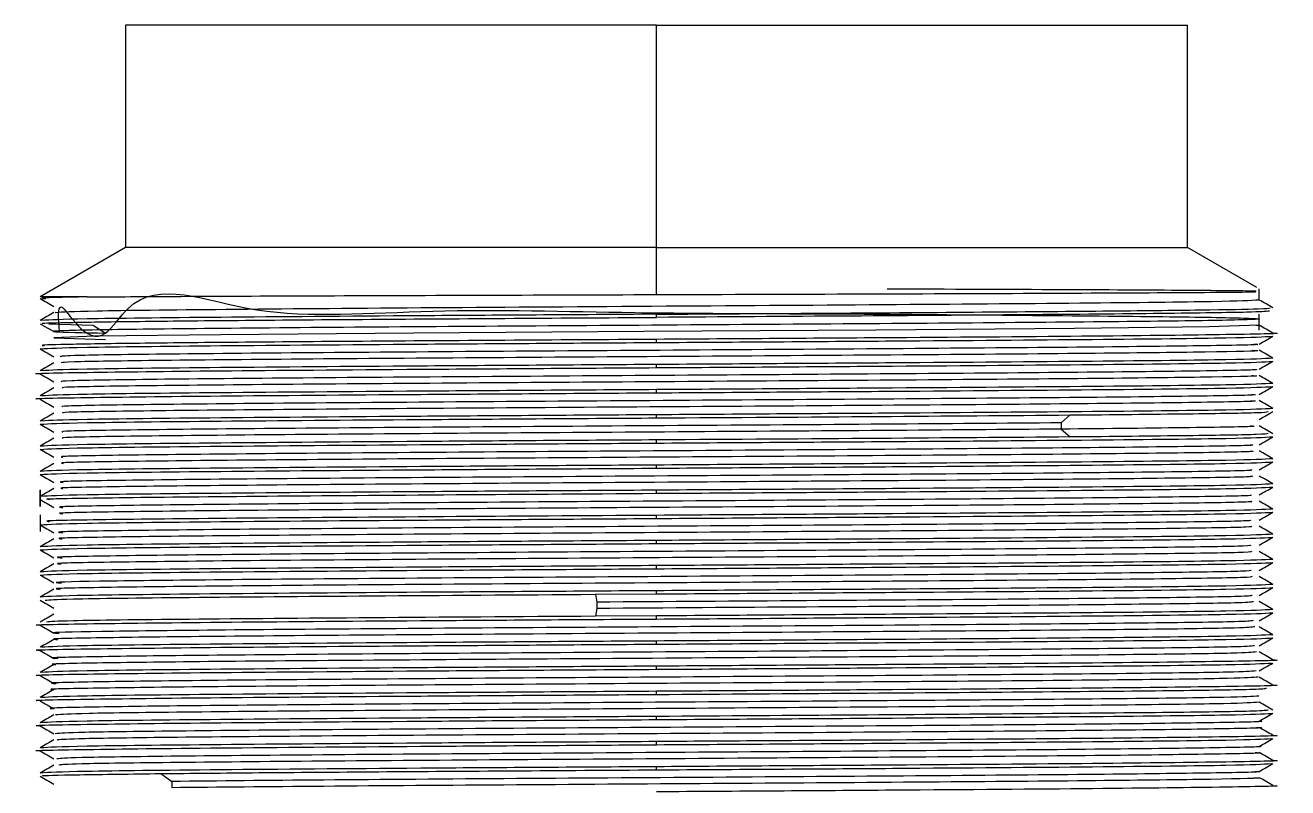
# Model space of a CAD drawing. Header units: millimetres. Extents: x 101 to 291, y 114 to 180.
# Drawn here: x 233.64 to 240.12, y 176.19 to 180.1 of the extents above; entities that cross this region are included whole.
import ezdxf

# ---------------------------------------------------------------- set-up
doc = ezdxf.new("R2010")
doc.units = ezdxf.units.MM

msp = doc.modelspace()

# ---------------------------------------------------------------- linework, layer by layer
at = {"color": 7, "linetype": 'Continuous', "lineweight": 25}
for p, q in [((234.1586, 180.0999), (234.1586, 178.9589)), ((236.8836, 180.0999), (234.1586, 180.0999)), ((236.8836, 178.9589), (236.8836, 180.0999)), ((236.8836, 180.0999), (239.6086, 180.0999)), ((239.6086, 178.9589), (239.6086, 180.0999)), ((234.1586, 178.9589), (233.72, 178.7057)), ((236.8836, 178.9589), (234.1586, 178.9589)), ((236.8836, 178.7178), (236.8836, 178.9589)), ((236.8836, 178.9589), (239.6086, 178.9589)), ((239.9646, 178.7534), (239.6086, 178.9589)), ((239.9772, 178.6894), (239.9772, 178.7468)), ((233.9609, 178.7057), (233.72, 178.7057)), ((236.8836, 178.6009), (236.8836, 178.617)), ((239.9772, 178.5355), (239.9772, 178.6178)), ((233.9919, 178.56), (233.7651, 178.5652)), ((233.9919, 178.5601), (234.0557, 178.5198)), ((236.8836, 178.4719), (236.8836, 178.488)), ((236.8836, 178.3429), (236.8836, 178.359)), ((236.8836, 178.2139), (236.8836, 178.23)), ((236.8836, 178.0849), (236.8836, 178.101)), ((239.0067, 178.1), (238.9598, 178.0597)), ((238.9598, 178.0597), (238.9598, 178.0274)), ((238.9598, 178.0274), (239.0067, 177.9871)), ((236.8836, 177.9559), (236.8836, 177.972)), ((236.8836, 177.8269), (236.8836, 177.843)), ((233.72, 177.7165), (233.72, 177.6309)), ((233.72, 177.714), (233.72, 177.6309)), ((233.72, 177.6309), (233.72, 177.714)), ((236.8836, 177.6979), (236.8836, 177.714)), ((233.72, 177.5875), (233.72, 177.5019)), ((236.8836, 177.5689), (236.8836, 177.585)), ((236.8836, 177.4399), (236.8836, 177.456)), ((236.8836, 177.3109), (236.8836, 177.327)), ((236.5696, 177.1798), (236.8836, 177.1819)), ((236.5696, 177.1799), (236.5765, 177.1396)), ((236.8836, 177.1819), (236.8836, 177.198)), ((236.5765, 177.1072), (236.5696, 177.0669)), ((236.5765, 177.1395), (236.5765, 177.1073)), ((236.8836, 177.069), (236.5696, 177.067)), ((236.8836, 177.0529), (236.8836, 177.069)), ((236.8836, 176.9239), (236.8836, 176.94)), ((236.8836, 176.7949), (236.8836, 176.811)), ((236.8836, 176.6659), (236.8836, 176.682)), ((236.8836, 176.5369), (236.8836, 176.553)), ((236.8836, 176.4079), (236.8836, 176.424)), ((234.3391, 176.2597), (234.3952, 176.2194)), ((236.8836, 176.2789), (236.8836, 176.295)), ((234.3953, 176.2194), (234.3953, 176.1871))]:
    msp.add_line(p, q, dxfattribs=at)
at = {"color": 7, "linetype": 'Continuous', "lineweight": 25, "flags": 128}
for points in [[(233.7207, 178.5684), (233.7561, 178.548), (233.7914, 178.5276)], [(239.9615, 178.5607), (239.9769, 178.5601), (239.7193, 178.552), (239.0283, 178.5439), (238.0095, 178.5359), (236.8187, 178.5278), (235.6378, 178.5197), (234.6473, 178.5116), (233.9986, 178.5036), (233.7908, 178.4955), (234.0557, 178.4874), (234.0557, 178.4874)]]:
    msp.add_lwpolyline(points, dxfattribs=at)
at = {"color": 7, "linetype": 'Continuous', "lineweight": 25}
for points, knots in [([(233.8184, 178.5282), (233.8141, 178.5928), (233.8026, 178.7671), (233.9886, 178.3756), (234.2628, 178.8277), (234.7987, 178.5695), (235.7105, 178.6518), (236.7709, 178.6208), (237.8416, 178.6201), (238.8006, 178.6113), (239.5343, 178.6047), (239.9567, 178.5975), (240.0182, 178.5905), (239.7116, 178.5834), (239.0729, 178.5764), (238.1771, 178.5693), (237.1294, 178.5622), (236.0528, 178.5551), (235.0742, 178.5481), (234.3063, 178.541), (233.8475, 178.5339), (233.7215, 178.5269), (233.9443, 178.5221), (234.0557, 178.5198)], [0, 0, 0, 0, 0.023196, 0.062577, 0.076601, 0.127902, 0.179203, 0.230505, 0.281806, 0.333107, 0.384408, 0.435709, 0.487009, 0.538309, 0.589609, 0.640908, 0.692207, 0.743506, 0.794805, 0.846104, 0.897403, 0.948702, 1, 1, 1, 1]), ([(236.8836, 178.7178), (237.2428, 178.719), (237.9603, 178.7213), (238.9115, 178.7248), (239.6059, 178.7284), (239.9799, 178.7314), (239.9604, 178.7332), (239.9534, 178.7339)], [0, 0, 0, 0, 0.219522, 0.438617, 0.657284, 0.875524, 1, 1, 1, 1]), ([(239.962, 178.7354), (239.872, 178.7366), (239.6921, 178.7389), (239.0092, 178.7425), (238.3812, 178.7448), (238.0675, 178.746)], [0, 0, 0, 0, 0.33399, 0.667323, 1, 1, 1, 1]), ([(233.9609, 178.7057), (233.8403, 178.7035), (233.692, 178.7008), (233.7396, 178.6981), (233.7484, 178.6976)], [0, 0, 0, 0, 0.813037, 1, 1, 1, 1]), ([(233.7198, 178.6977), (233.7316, 178.6909), (233.7551, 178.6773), (233.7787, 178.6637), (233.7905, 178.6569)], [0, 0, 0, 0, 0.5, 1, 1, 1, 1]), ([(239.9773, 178.6894), (239.9284, 178.6867), (239.8306, 178.6813), (239.1069, 178.6732), (238.0772, 178.6651), (236.8566, 178.657), (235.6399, 178.649), (234.6224, 178.6409), (233.921, 178.6329), (233.8374, 178.6276), (233.7963, 178.625)], [0, 0, 0, 0, 0.125441, 0.250883, 0.376326, 0.501771, 0.627217, 0.752664, 0.878112, 1, 1, 1, 1]), ([(233.9609, 178.7057), (234.1057, 178.7067), (234.3951, 178.7087), (235.1091, 178.7117), (235.9556, 178.7148), (236.5744, 178.7168), (236.8836, 178.7178)], [0, 0, 0, 0, 0.250623, 0.50083, 0.750623, 1, 1, 1, 1]), ([(240.0474, 178.6491), (240.0356, 178.656), (240.012, 178.6696), (239.9885, 178.6832), (239.9767, 178.69)], [0, 0, 0, 0, 0.5, 1, 1, 1, 1]), ([(233.7904, 178.6255), (233.7786, 178.6187), (233.755, 178.6051), (233.7315, 178.5914), (233.7197, 178.5846)], [0, 0, 0, 0, 0.4999997, 1, 1, 1, 1]), ([(236.8836, 178.617), (236.469, 178.6143), (235.6399, 178.6089), (234.5947, 178.6009), (233.8686, 178.5929), (233.774, 178.5876), (233.7275, 178.585)], [0, 0, 0, 0, 0.251947, 0.503893, 0.75584, 1, 1, 1, 1]), ([(233.7412, 178.5686), (233.7353, 178.5692), (233.7108, 178.5714), (233.8665, 178.5754), (234.2018, 178.5805), (234.7157, 178.5856), (235.3592, 178.5907), (236.0974, 178.5958), (236.6215, 178.5992), (236.8836, 178.6009)], [0, 0, 0, 0, 0.050507, 0.208756, 0.367005, 0.525253, 0.683502, 0.841751, 1, 1, 1, 1]), ([(236.8836, 178.617), (237.1683, 178.6188), (237.7378, 178.6225), (238.5296, 178.6281), (239.2038, 178.6336), (239.7039, 178.6392), (240.0076, 178.6445), (240.0252, 178.6479), (240.0333, 178.6495)], [0, 0, 0, 0, 0.170584, 0.341168, 0.511752, 0.682336, 0.85292, 1, 1, 1, 1]), ([(240.0301, 178.6328), (240.0087, 178.6309), (239.963, 178.6268), (239.5093, 178.6205), (238.8018, 178.614), (237.8926, 178.6074), (237.2199, 178.6031), (236.8836, 178.6009)], [0, 0, 0, 0, 0.18049, 0.385367, 0.590245, 0.795122, 1, 1, 1, 1]), ([(240.0474, 178.5201), (240.0356, 178.5269), (240.012, 178.5405), (239.9885, 178.5541), (239.9767, 178.561)], [0, 0, 0, 0, 0.5, 1, 1, 1, 1]), ([(233.7201, 178.4396), (233.7677, 178.4423), (233.8628, 178.4477), (234.5943, 178.4557), (235.64, 178.4638), (236.4691, 178.4692), (236.8836, 178.4719)], [0, 0, 0, 0, 0.249949, 0.499966, 0.749983, 1, 1, 1, 1]), ([(236.8836, 178.488), (236.6215, 178.4863), (236.0974, 178.4829), (235.3592, 178.4778), (234.7157, 178.4727), (234.2018, 178.4676), (233.8665, 178.4625), (233.7108, 178.4585), (233.7353, 178.4563), (233.7412, 178.4558)], [0, 0, 0, 0, 0.158297, 0.316595, 0.474892, 0.63319, 0.791487, 0.949784, 1, 1, 1, 1]), ([(239.9485, 178.4636), (239.9567, 178.4631), (240.0089, 178.4603), (239.7364, 178.455), (239.1399, 178.4479), (238.2366, 178.4407), (237.1777, 178.4335), (236.0816, 178.4263), (235.0804, 178.4191), (234.3094, 178.4119), (233.8437, 178.4052), (233.8287, 178.401), (233.8221, 178.3991)], [0, 0, 0, 0, 0.020822, 0.132284, 0.243745, 0.355206, 0.466665, 0.578125, 0.689583, 0.801041, 0.912498, 1, 1, 1, 1]), ([(240.0401, 178.5205), (240.0426, 178.5204), (240.1273, 178.5176), (239.8472, 178.5122), (239.1882, 178.5041), (238.1234, 178.4961), (237.2969, 178.4907), (236.8836, 178.488)], [0, 0, 0, 0, 0.0072605, 0.2554454, 0.5036303, 0.7518151, 1, 1, 1, 1]), ([(236.8836, 178.4719), (237.2982, 178.4746), (238.1273, 178.4799), (239.173, 178.488), (239.9045, 178.4961), (239.9996, 178.5014), (240.0471, 178.5041)], [0, 0, 0, 0, 0.250011, 0.500023, 0.750034, 1, 1, 1, 1]), ([(239.9767, 178.4634), (239.9886, 178.4702), (240.0122, 178.4839), (240.0359, 178.4975), (240.0477, 178.5044)], [0, 0, 0, 0, 0.5, 1, 1, 1, 1]), ([(233.7196, 178.4399), (233.7314, 178.433), (233.7551, 178.4194), (233.7787, 178.4057), (233.7905, 178.3989)], [0, 0, 0, 0, 0.5, 1, 1, 1, 1]), ([(239.9415, 178.4318), (239.9533, 178.4312), (240.0115, 178.4282), (239.7387, 178.4228), (239.1393, 178.4156), (238.2368, 178.4084), (237.1776, 178.4012), (236.0817, 178.394), (235.0801, 178.3868), (234.3103, 178.3796), (233.8515, 178.3731), (233.8351, 178.369), (233.8283, 178.3673)], [0, 0, 0, 0, 0.028204, 0.139664, 0.251124, 0.362583, 0.474041, 0.585499, 0.696955, 0.808412, 0.919867, 1, 1, 1, 1]), ([(240.0476, 178.3911), (240.0358, 178.3979), (240.0121, 178.4115), (239.9885, 178.4252), (239.9767, 178.432)], [0, 0, 0, 0, 0.5, 1, 1, 1, 1]), ([(233.7266, 178.3104), (233.7243, 178.3105), (233.6399, 178.3132), (233.9202, 178.3187), (234.5789, 178.3267), (235.6438, 178.3348), (236.4703, 178.3402), (236.8836, 178.3429)], [0, 0, 0, 0, 0.006712, 0.255034, 0.503356, 0.751678, 1, 1, 1, 1]), ([(233.7906, 178.3675), (233.7788, 178.3607), (233.7551, 178.347), (233.7314, 178.3334), (233.7196, 178.3266)], [0, 0, 0, 0, 0.5, 1, 1, 1, 1]), ([(236.8836, 178.359), (236.469, 178.3563), (235.6399, 178.3509), (234.5947, 178.3429), (233.8687, 178.3349), (233.7742, 178.3296), (233.7276, 178.327)], [0, 0, 0, 0, 0.251988, 0.503977, 0.755965, 1, 1, 1, 1]), ([(239.9422, 178.3346), (239.9518, 178.334), (240.0006, 178.331), (239.7126, 178.3256), (239.0963, 178.3185), (238.1816, 178.3113), (237.1171, 178.3041), (236.023, 178.2969), (235.0305, 178.2897), (234.2756, 178.2825), (233.8331, 178.276), (233.8291, 178.2718), (233.8274, 178.2701)], [0, 0, 0, 0, 0.027236, 0.138666, 0.250096, 0.361527, 0.472958, 0.58439, 0.695823, 0.807255, 0.918687, 1, 1, 1, 1]), ([(240.0471, 178.3912), (239.9996, 178.3886), (239.9045, 178.3832), (239.1729, 178.3751), (238.1273, 178.3671), (237.2982, 178.3617), (236.8836, 178.359)], [0, 0, 0, 0, 0.24995, 0.499966, 0.749983, 1, 1, 1, 1]), ([(236.8836, 178.3429), (237.2982, 178.3456), (238.1273, 178.3509), (239.173, 178.359), (239.9045, 178.3671), (239.9996, 178.3724), (240.0471, 178.3751)], [0, 0, 0, 0, 0.250011, 0.500023, 0.750034, 1, 1, 1, 1]), ([(239.9768, 178.3344), (239.9887, 178.3412), (240.0123, 178.3549), (240.036, 178.3685), (240.0478, 178.3754)], [0, 0, 0, 0, 0.5, 1, 1, 1, 1]), ([(233.7196, 178.3109), (233.7314, 178.304), (233.7551, 178.2904), (233.7787, 178.2767), (233.7905, 178.2699)], [0, 0, 0, 0, 0.5, 1, 1, 1, 1]), ([(239.9367, 178.3028), (239.9495, 178.302), (240.0038, 178.2989), (239.7147, 178.2934), (239.0958, 178.2862), (238.1817, 178.279), (237.117, 178.2718), (236.0231, 178.2646), (235.0302, 178.2574), (234.2766, 178.2502), (233.8403, 178.2438), (233.8345, 178.2399), (233.8322, 178.2383)], [0, 0, 0, 0, 0.034582, 0.146009, 0.257438, 0.368867, 0.480296, 0.591727, 0.703157, 0.814587, 0.926017, 1, 1, 1, 1]), ([(240.0477, 178.2621), (240.0359, 178.2689), (240.0122, 178.2826), (239.9886, 178.2962), (239.9767, 178.303)], [0, 0, 0, 0, 0.5, 1, 1, 1, 1]), ([(233.7261, 178.1814), (233.7241, 178.1815), (233.6399, 178.1842), (233.9203, 178.1897), (234.5789, 178.1977), (235.6438, 178.2058), (236.4704, 178.2112), (236.8836, 178.2139)], [0, 0, 0, 0, 0.0062853, 0.254714, 0.5031426, 0.7515713, 1, 1, 1, 1]), ([(233.7906, 178.2385), (233.7788, 178.2317), (233.7551, 178.218), (233.7315, 178.2044), (233.7196, 178.1975)], [0, 0, 0, 0, 0.5, 1, 1, 1, 1]), ([(236.8836, 178.23), (236.469, 178.2273), (235.6399, 178.2219), (234.5947, 178.2139), (233.8687, 178.2059), (233.7741, 178.2006), (233.7275, 178.198)], [0, 0, 0, 0, 0.2519594, 0.5039187, 0.7558781, 1, 1, 1, 1]), ([(239.9374, 178.2056), (239.9476, 178.2049), (239.992, 178.2018), (239.6874, 178.1962), (239.0519, 178.1891), (238.126, 178.1819), (237.0563, 178.1747), (235.9648, 178.1675), (234.9814, 178.1603), (234.243, 178.1531), (233.8232, 178.1467), (233.8293, 178.1427), (233.8317, 178.1411)], [0, 0, 0, 0, 0.033289, 0.144759, 0.256229, 0.367698, 0.479168, 0.590639, 0.70211, 0.813581, 0.925053, 1, 1, 1, 1]), ([(240.0471, 178.2622), (239.9996, 178.2596), (239.9045, 178.2542), (239.1729, 178.2461), (238.1273, 178.2381), (237.2982, 178.2327), (236.8836, 178.23)], [0, 0, 0, 0, 0.24995, 0.499966, 0.749983, 1, 1, 1, 1]), ([(236.8836, 178.2139), (237.2982, 178.2166), (238.1273, 178.2219), (239.173, 178.23), (239.9045, 178.2381), (239.9996, 178.2434), (240.0471, 178.2461)], [0, 0, 0, 0, 0.250011, 0.500023, 0.750034, 1, 1, 1, 1]), ([(239.9767, 178.2054), (239.9886, 178.2122), (240.0122, 178.2259), (240.0359, 178.2395), (240.0477, 178.2464)], [0, 0, 0, 0, 0.5, 1, 1, 1, 1]), ([(233.7195, 178.1819), (233.7313, 178.175), (233.7549, 178.1614), (233.7786, 178.1477), (233.7904, 178.1409)], [0, 0, 0, 0, 0.5000003, 1, 1, 1, 1]), ([(239.9333, 178.1738), (239.9465, 178.1729), (239.9957, 178.1696), (239.6893, 178.164), (239.0515, 178.1568), (238.1261, 178.1496), (237.0563, 178.1424), (235.9649, 178.1352), (234.9811, 178.128), (234.2441, 178.1208), (233.8299, 178.1146), (233.8337, 178.1107), (233.8352, 178.1093)], [0, 0, 0, 0, 0.040591, 0.152058, 0.263524, 0.374991, 0.486458, 0.597926, 0.709394, 0.820862, 0.932332, 1, 1, 1, 1]), ([(240.0477, 178.1331), (240.0358, 178.1399), (240.0122, 178.1535), (239.9885, 178.1672), (239.9767, 178.174)], [0, 0, 0, 0, 0.5, 1, 1, 1, 1]), ([(233.7905, 178.1095), (233.7787, 178.1027), (233.7551, 178.089), (233.7314, 178.0754), (233.7196, 178.0686)], [0, 0, 0, 0, 0.5, 1, 1, 1, 1]), ([(233.7201, 178.0526), (233.7677, 178.0553), (233.8628, 178.0607), (234.5943, 178.0687), (235.64, 178.0768), (236.4691, 178.0822), (236.8836, 178.0849)], [0, 0, 0, 0, 0.24995, 0.499966, 0.749983, 1, 1, 1, 1]), ([(236.8836, 178.101), (236.469, 178.0983), (235.6399, 178.0929), (234.5947, 178.0849), (233.8689, 178.0769), (233.7743, 178.0716), (233.7278, 178.069)], [0, 0, 0, 0, 0.25204, 0.504079, 0.756119, 1, 1, 1, 1]), ([(240.0471, 178.1332), (239.9996, 178.1306), (239.9045, 178.1252), (239.1729, 178.1171), (238.1273, 178.1091), (237.2982, 178.1037), (236.8836, 178.101)], [0, 0, 0, 0, 0.24995, 0.499966, 0.749983, 1, 1, 1, 1]), ([(239.0067, 178.1), (239.2214, 178.102), (239.651, 178.1062), (239.9985, 178.1119), (240.0152, 178.1155), (240.0225, 178.1171)], [0, 0, 0, 0, 0.360054, 0.720107, 1, 1, 1, 1]), ([(239.9767, 178.0764), (239.9885, 178.0832), (240.0122, 178.0969), (240.0358, 178.1105), (240.0476, 178.1174)], [0, 0, 0, 0, 0.5, 1, 1, 1, 1]), ([(233.7196, 178.0529), (233.7314, 178.046), (233.7551, 178.0324), (233.7787, 178.0187), (233.7905, 178.0119)], [0, 0, 0, 0, 0.5, 1, 1, 1, 1]), ([(238.9598, 178.0597), (238.6674, 178.0573), (238.0826, 178.0525), (236.9921, 178.0453), (235.9077, 178.0381), (234.9326, 178.0309), (234.2114, 178.0237), (233.8132, 178.0174), (233.8287, 178.0136), (233.8347, 178.0121)], [0, 0, 0, 0, 0.151087, 0.302173, 0.453261, 0.60435, 0.755439, 0.906529, 1, 1, 1, 1]), ([(238.9598, 178.0274), (238.6674, 178.025), (238.0826, 178.0202), (236.9921, 178.013), (235.9078, 178.0058), (234.9323, 177.9986), (234.2125, 177.9914), (233.8193, 177.9853), (233.8322, 177.9816), (233.8368, 177.9803)], [0, 0, 0, 0, 0.15258, 0.305161, 0.457743, 0.610325, 0.762908, 0.915491, 1, 1, 1, 1]), ([(239.9326, 178.0445), (239.9438, 178.0436), (239.9842, 178.0403), (239.675, 178.0346), (239.1982, 178.0298), (238.9598, 178.0274)], [0, 0, 0, 0, 0.161198, 0.580599, 1, 1, 1, 1]), ([(240.0476, 178.004), (240.0358, 178.0109), (240.0121, 178.0245), (239.9885, 178.0382), (239.9766, 178.045)], [0, 0, 0, 0, 0.5, 1, 1, 1, 1]), ([(233.7902, 177.9803), (233.7785, 177.9735), (233.755, 177.96), (233.7315, 177.9464), (233.7198, 177.9396)], [0, 0, 0, 0, 0.5, 1, 1, 1, 1]), ([(236.8836, 177.972), (236.4691, 177.9693), (235.64, 177.9639), (234.5943, 177.9559), (233.8627, 177.9478), (233.7676, 177.9424), (233.7201, 177.9397)], [0, 0, 0, 0, 0.250011, 0.500023, 0.750034, 1, 1, 1, 1]), ([(233.7201, 177.9236), (233.7677, 177.9263), (233.8628, 177.9317), (234.5943, 177.9397), (235.64, 177.9478), (236.4691, 177.9532), (236.8836, 177.9559)], [0, 0, 0, 0, 0.24995, 0.499966, 0.749983, 1, 1, 1, 1]), ([(239.9314, 177.9476), (239.9409, 177.9466), (239.9739, 177.9432), (239.6337, 177.9375), (238.9609, 177.9303), (238.0135, 177.9231), (236.9347, 177.9159), (235.8493, 177.9087), (234.8852, 177.9015), (234.1809, 177.8943), (233.8039, 177.8882), (233.828, 177.8844), (233.8367, 177.8831)], [0, 0, 0, 0, 0.045509, 0.156977, 0.268446, 0.379914, 0.491382, 0.60285, 0.714319, 0.825788, 0.937258, 1, 1, 1, 1]), ([(236.8836, 177.9559), (237.2982, 177.9586), (238.1273, 177.9639), (239.173, 177.972), (239.9045, 177.9801), (239.9996, 177.9854), (240.0471, 177.9881)], [0, 0, 0, 0, 0.250011, 0.500023, 0.750034, 1, 1, 1, 1]), ([(240.0225, 178.0043), (240.0152, 178.0027), (239.9985, 177.999), (239.651, 177.9933), (239.2214, 177.9892), (239.0067, 177.9871)], [0, 0, 0, 0, 0.279864, 0.639932, 1, 1, 1, 1]), ([(239.9767, 177.9474), (239.9886, 177.9542), (240.0122, 177.9679), (240.0359, 177.9815), (240.0477, 177.9884)], [0, 0, 0, 0, 0.5, 1, 1, 1, 1]), ([(233.7195, 177.9239), (233.7313, 177.917), (233.755, 177.9034), (233.7786, 177.8897), (233.7904, 177.8829)], [0, 0, 0, 0, 0.5, 1, 1, 1, 1]), ([(239.93, 177.9158), (239.9418, 177.9146), (239.9787, 177.9111), (239.6352, 177.9052), (238.9606, 177.898), (238.0136, 177.8908), (236.9346, 177.8836), (235.8494, 177.8764), (234.8848, 177.8692), (234.1821, 177.862), (233.8094, 177.8561), (233.8304, 177.8525), (233.8374, 177.8513)], [0, 0, 0, 0, 0.0526921, 0.1641567, 0.2756211, 0.3870854, 0.4985497, 0.6100141, 0.7214788, 0.8329439, 0.9444095, 1, 1, 1, 1]), ([(240.0475, 177.8751), (240.0358, 177.8819), (240.0124, 177.8955), (239.9889, 177.909), (239.9772, 177.9158)], [0, 0, 0, 0, 0.5000002, 1, 1, 1, 1]), ([(233.7901, 177.8513), (233.7784, 177.8445), (233.7549, 177.831), (233.7315, 177.8174), (233.7197, 177.8106)], [0, 0, 0, 0, 0.5, 1, 1, 1, 1]), ([(236.8836, 177.843), (236.4691, 177.8403), (235.64, 177.8349), (234.5943, 177.8269), (233.8627, 177.8188), (233.7676, 177.8134), (233.7201, 177.8107)], [0, 0, 0, 0, 0.250011, 0.500023, 0.750034, 1, 1, 1, 1]), ([(233.7201, 177.7946), (233.7677, 177.7973), (233.8628, 177.8027), (234.5943, 177.8107), (235.64, 177.8188), (236.4691, 177.8242), (236.8836, 177.8269)], [0, 0, 0, 0, 0.24995, 0.499966, 0.749983, 1, 1, 1, 1]), ([(239.9301, 177.8186), (239.9384, 177.8175), (239.9646, 177.814), (239.6052, 177.8081), (238.9144, 177.8009), (237.9566, 177.7937), (236.8738, 177.7865), (235.7921, 177.7793), (234.8381, 177.7721), (234.1513, 177.7649), (233.7945, 177.7589), (233.8266, 177.7553), (233.8375, 177.7541)], [0, 0, 0, 0, 0.051567, 0.163014, 0.274462, 0.385908, 0.497354, 0.608799, 0.720243, 0.831687, 0.94313, 1, 1, 1, 1]), ([(240.0471, 177.8752), (239.9996, 177.8726), (239.9045, 177.8672), (239.1729, 177.8591), (238.1273, 177.8511), (237.2982, 177.8457), (236.8836, 177.843)], [0, 0, 0, 0, 0.24995, 0.499966, 0.749983, 1, 1, 1, 1]), ([(236.8836, 177.8269), (237.2982, 177.8296), (238.1273, 177.8349), (239.173, 177.843), (239.9045, 177.8511), (239.9996, 177.8564), (240.0471, 177.8591)], [0, 0, 0, 0, 0.250011, 0.500023, 0.750034, 1, 1, 1, 1]), ([(239.9767, 177.8184), (239.9885, 177.8252), (240.0121, 177.8389), (240.0358, 177.8525), (240.0476, 177.8593)], [0, 0, 0, 0, 0.4999997, 1, 1, 1, 1]), ([(233.7195, 177.7948), (233.7313, 177.788), (233.755, 177.7744), (233.7786, 177.7607), (233.7905, 177.7539)], [0, 0, 0, 0, 0.5, 1, 1, 1, 1]), ([(239.9301, 177.7868), (239.9403, 177.7855), (239.9698, 177.7818), (239.6066, 177.7758), (238.9141, 177.7686), (237.9567, 177.7614), (236.8737, 177.7542), (235.7921, 177.747), (234.8377, 177.7398), (234.1527, 177.7326), (233.7995, 177.7268), (233.8281, 177.7233), (233.8369, 177.7223)], [0, 0, 0, 0, 0.0587015, 0.1701495, 0.281597, 0.3930438, 0.5044899, 0.6159353, 0.72738, 0.8388241, 0.9502676, 1, 1, 1, 1]), ([(240.0475, 177.7461), (240.0357, 177.7529), (240.0123, 177.7664), (239.9888, 177.78), (239.9771, 177.7868)], [0, 0, 0, 0, 0.5, 1, 1, 1, 1]), ([(233.79, 177.7222), (233.7783, 177.7155), (233.7548, 177.7019), (233.7314, 177.6884), (233.7196, 177.6816)], [0, 0, 0, 0, 0.5, 1, 1, 1, 1]), ([(236.8836, 177.714), (236.4691, 177.7113), (235.64, 177.7059), (234.5943, 177.6979), (233.8627, 177.6898), (233.7676, 177.6844), (233.7201, 177.6817)], [0, 0, 0, 0, 0.250011, 0.500023, 0.750034, 1, 1, 1, 1]), ([(233.7687, 177.6656), (233.7578, 177.6667), (233.7229, 177.6702), (234.0818, 177.6761), (234.7847, 177.6834), (235.7681, 177.6906), (236.5118, 177.6955), (236.8836, 177.6979)], [0, 0, 0, 0, 0.10121, 0.325908, 0.550605, 0.775303, 1, 1, 1, 1]), ([(239.9299, 177.6896), (239.9362, 177.6883), (239.9548, 177.6847), (239.5754, 177.6787), (238.8671, 177.6715), (237.8993, 177.6643), (236.8129, 177.6571), (235.7353, 177.6499), (234.7917, 177.6427), (234.1228, 177.6355), (233.7855, 177.6296), (233.8247, 177.6262), (233.837, 177.6251)], [0, 0, 0, 0, 0.057729, 0.16915, 0.280572, 0.391995, 0.503418, 0.614842, 0.726266, 0.83769, 0.949113, 1, 1, 1, 1]), ([(240.0471, 177.7462), (239.9996, 177.7436), (239.9045, 177.7382), (239.1729, 177.7301), (238.1273, 177.7221), (237.2982, 177.7167), (236.8836, 177.714)], [0, 0, 0, 0, 0.24995, 0.499966, 0.749983, 1, 1, 1, 1]), ([(236.8836, 177.6979), (237.2982, 177.7006), (238.1273, 177.7059), (239.173, 177.714), (239.9045, 177.7221), (239.9996, 177.7274), (240.0471, 177.7301)], [0, 0, 0, 0, 0.250011, 0.500023, 0.750034, 1, 1, 1, 1]), ([(239.9767, 177.6894), (239.9885, 177.6962), (240.0122, 177.7099), (240.0358, 177.7235), (240.0477, 177.7303)], [0, 0, 0, 0, 0.5, 1, 1, 1, 1]), ([(233.7196, 177.6658), (233.7315, 177.659), (233.7551, 177.6453), (233.7788, 177.6317), (233.7906, 177.6248)], [0, 0, 0, 0, 0.5, 1, 1, 1, 1]), ([(239.9311, 177.6578), (239.9391, 177.6564), (239.9606, 177.6526), (239.5768, 177.6464), (238.8668, 177.6392), (237.8994, 177.632), (236.8129, 177.6248), (235.7353, 177.6176), (234.7915, 177.6104), (234.1236, 177.6033), (233.7878, 177.5974), (233.825, 177.594), (233.836, 177.593)], [0, 0, 0, 0, 0.06468, 0.17572, 0.286761, 0.397802, 0.508844, 0.619886, 0.730929, 0.841971, 0.953013, 1, 1, 1, 1]), ([(240.0475, 177.6171), (240.0357, 177.6239), (240.0123, 177.6374), (239.9888, 177.651), (239.9771, 177.6578)], [0, 0, 0, 0, 0.5, 1, 1, 1, 1]), ([(233.7201, 177.5366), (233.7677, 177.5393), (233.8628, 177.5447), (234.5943, 177.5527), (235.64, 177.5608), (236.4691, 177.5662), (236.8836, 177.5689)], [0, 0, 0, 0, 0.24995, 0.499966, 0.749983, 1, 1, 1, 1]), ([(236.8836, 177.585), (236.5118, 177.5826), (235.7682, 177.5778), (234.7845, 177.5705), (234.0825, 177.5633), (233.725, 177.5574), (233.7583, 177.554), (233.7681, 177.553)], [0, 0, 0, 0, 0.226118, 0.452236, 0.678354, 0.904471, 1, 1, 1, 1]), ([(239.9308, 177.5606), (239.9345, 177.5592), (239.9446, 177.5554), (239.5446, 177.5493), (238.819, 177.5421), (237.8416, 177.5349), (236.7521, 177.5277), (235.6789, 177.5205), (234.7462, 177.5133), (234.0956, 177.5061), (233.777, 177.5004), (233.8226, 177.497), (233.8357, 177.4961)], [0, 0, 0, 0, 0.063683, 0.175119, 0.286556, 0.397992, 0.509427, 0.620862, 0.732296, 0.843729, 0.955162, 1, 1, 1, 1]), ([(240.0471, 177.6172), (239.9996, 177.6146), (239.9045, 177.6092), (239.1729, 177.6011), (238.1273, 177.5931), (237.2982, 177.5877), (236.8836, 177.585)], [0, 0, 0, 0, 0.24995, 0.499966, 0.749983, 1, 1, 1, 1]), ([(236.8836, 177.5689), (237.2982, 177.5716), (238.1273, 177.5769), (239.173, 177.585), (239.9045, 177.5931), (239.9996, 177.5984), (240.0471, 177.6011)], [0, 0, 0, 0, 0.250011, 0.500023, 0.750034, 1, 1, 1, 1]), ([(239.9766, 177.5604), (239.9885, 177.5672), (240.0121, 177.5808), (240.0358, 177.5945), (240.0476, 177.6013)], [0, 0, 0, 0, 0.5, 1, 1, 1, 1]), ([(233.7195, 177.5368), (233.7313, 177.53), (233.755, 177.5163), (233.7787, 177.5027), (233.7905, 177.4958)], [0, 0, 0, 0, 0.5, 1, 1, 1, 1]), ([(239.9335, 177.5288), (239.9384, 177.5272), (239.951, 177.5233), (239.5459, 177.517), (238.8188, 177.5098), (237.8417, 177.5026), (236.752, 177.4954), (235.679, 177.4882), (234.7457, 177.481), (234.0973, 177.4739), (233.781, 177.4683), (233.822, 177.4651), (233.8324, 177.4642)], [0, 0, 0, 0, 0.070925, 0.182364, 0.293803, 0.405242, 0.516679, 0.628117, 0.739553, 0.850989, 0.962424, 1, 1, 1, 1]), ([(240.0471, 177.4882), (239.9996, 177.4856), (239.9045, 177.4802), (239.1729, 177.4721), (238.1273, 177.4641), (237.2982, 177.4587), (236.8836, 177.456)], [0, 0, 0, 0, 0.24995, 0.499966, 0.749983, 1, 1, 1, 1]), ([(240.0477, 177.488), (240.0358, 177.4948), (240.0122, 177.5085), (239.9885, 177.5222), (239.9767, 177.529)], [0, 0, 0, 0, 0.5000003, 1, 1, 1, 1]), ([(233.7904, 177.4645), (233.7786, 177.4576), (233.7549, 177.444), (233.7312, 177.4303), (233.7194, 177.4235)], [0, 0, 0, 0, 0.5, 1, 1, 1, 1]), ([(236.8836, 177.456), (236.4691, 177.4533), (235.64, 177.4479), (234.5943, 177.4399), (233.8627, 177.4318), (233.7676, 177.4264), (233.7201, 177.4237)], [0, 0, 0, 0, 0.250011, 0.500023, 0.750034, 1, 1, 1, 1]), ([(233.7201, 177.4076), (233.7677, 177.4103), (233.8628, 177.4157), (234.5943, 177.4237), (235.64, 177.4318), (236.4691, 177.4372), (236.8836, 177.4399)], [0, 0, 0, 0, 0.24995, 0.499966, 0.749983, 1, 1, 1, 1]), ([(239.9328, 177.4316), (239.9332, 177.4301), (239.934, 177.4262), (239.5127, 177.4199), (238.7703, 177.4127), (237.7836, 177.4055), (236.6913, 177.3983), (235.6231, 177.3911), (234.7013, 177.3839), (234.0695, 177.3767), (233.7688, 177.3711), (233.8198, 177.3679), (233.8329, 177.3671)], [0, 0, 0, 0, 0.06984, 0.181277, 0.292715, 0.404154, 0.515594, 0.627034, 0.738475, 0.849916, 0.961357, 1, 1, 1, 1]), ([(236.8836, 177.4399), (237.2982, 177.4426), (238.1274, 177.4479), (239.1725, 177.456), (239.8986, 177.464), (239.9932, 177.4693), (240.0398, 177.4719)], [0, 0, 0, 0, 0.251941, 0.503882, 0.755823, 1, 1, 1, 1]), ([(239.9767, 177.4314), (239.9885, 177.4382), (240.0122, 177.4518), (240.0358, 177.4655), (240.0476, 177.4723)], [0, 0, 0, 0, 0.4999997, 1, 1, 1, 1]), ([(233.7196, 177.4078), (233.7314, 177.401), (233.7551, 177.3873), (233.7788, 177.3737), (233.7906, 177.3668)], [0, 0, 0, 0, 0.5, 1, 1, 1, 1]), ([(239.9368, 177.3998), (239.938, 177.3981), (239.941, 177.394), (239.5138, 177.3876), (238.77, 177.3804), (237.7837, 177.3732), (236.6912, 177.366), (235.6232, 177.3588), (234.7008, 177.3516), (234.0714, 177.3445), (233.7723, 177.339), (233.8181, 177.3359), (233.8282, 177.3353)], [0, 0, 0, 0, 0.0771346, 0.1885753, 0.3000166, 0.4114586, 0.5229014, 0.6343448, 0.7457888, 0.8572332, 0.9686779, 1, 1, 1, 1]), ([(240.0471, 177.3592), (239.9996, 177.3566), (239.9045, 177.3512), (239.1729, 177.3431), (238.1273, 177.3351), (237.2982, 177.3297), (236.8836, 177.327)], [0, 0, 0, 0, 0.24995, 0.499966, 0.749983, 1, 1, 1, 1]), ([(240.0477, 177.359), (240.0358, 177.3658), (240.0122, 177.3795), (239.9885, 177.3932), (239.9767, 177.4)], [0, 0, 0, 0, 0.5, 1, 1, 1, 1]), ([(233.7905, 177.3355), (233.7787, 177.3287), (233.755, 177.315), (233.7313, 177.3013), (233.7195, 177.2945)], [0, 0, 0, 0, 0.5, 1, 1, 1, 1]), ([(236.8836, 177.327), (236.4691, 177.3243), (235.64, 177.3189), (234.5943, 177.3109), (233.8627, 177.3028), (233.7676, 177.2974), (233.7201, 177.2947)], [0, 0, 0, 0, 0.250011, 0.500023, 0.750034, 1, 1, 1, 1]), ([(233.7201, 177.2786), (233.7677, 177.2813), (233.8628, 177.2867), (234.5943, 177.2947), (235.64, 177.3028), (236.4691, 177.3082), (236.8836, 177.3109)], [0, 0, 0, 0, 0.24995, 0.499966, 0.749983, 1, 1, 1, 1]), ([(239.9359, 177.3026), (239.9322, 177.3009), (239.923, 177.2969), (239.4797, 177.2905), (238.7208, 177.2833), (237.7252, 177.2761), (236.6306, 177.2689), (235.5677, 177.2617), (234.6573, 177.2545), (234.0448, 177.2473), (233.7611, 177.2419), (233.8166, 177.2388), (233.8291, 177.2381)], [0, 0, 0, 0, 0.075829, 0.187304, 0.29878, 0.410255, 0.52173, 0.633206, 0.744682, 0.856158, 0.967635, 1, 1, 1, 1]), ([(236.8836, 177.3109), (237.2982, 177.3136), (238.1273, 177.3189), (239.173, 177.327), (239.9045, 177.3351), (239.9996, 177.3404), (240.0471, 177.3431)], [0, 0, 0, 0, 0.250011, 0.500023, 0.750034, 1, 1, 1, 1]), ([(239.9767, 177.3023), (239.9886, 177.3092), (240.0122, 177.3228), (240.0359, 177.3365), (240.0477, 177.3433)], [0, 0, 0, 0, 0.5, 1, 1, 1, 1]), ([(233.7196, 177.2788), (233.7315, 177.272), (233.7551, 177.2583), (233.7788, 177.2447), (233.7906, 177.2378)], [0, 0, 0, 0, 0.5, 1, 1, 1, 1]), ([(239.9413, 177.2707), (239.9381, 177.269), (239.9305, 177.2648), (239.4808, 177.2582), (238.7206, 177.251), (237.7253, 177.2438), (236.6305, 177.2366), (235.5678, 177.2294), (234.6567, 177.2223), (234.0468, 177.2151), (233.764, 177.2097), (233.8138, 177.2068), (233.823, 177.2063)], [0, 0, 0, 0, 0.083171, 0.194649, 0.306127, 0.417605, 0.529083, 0.640561, 0.75204, 0.863518, 0.974998, 1, 1, 1, 1]), ([(240.0471, 177.2302), (239.9996, 177.2276), (239.9045, 177.2222), (239.1729, 177.2141), (238.1273, 177.2061), (237.2982, 177.2007), (236.8836, 177.198)], [0, 0, 0, 0, 0.24995, 0.499966, 0.749983, 1, 1, 1, 1]), ([(240.0478, 177.23), (240.036, 177.2368), (240.0123, 177.2505), (239.9887, 177.2641), (239.9768, 177.271)], [0, 0, 0, 0, 0.5000003, 1, 1, 1, 1]), ([(233.7906, 177.2065), (233.7787, 177.1997), (233.7551, 177.186), (233.7314, 177.1723), (233.7196, 177.1655)], [0, 0, 0, 0, 0.4999997, 1, 1, 1, 1]), ([(236.8836, 177.198), (236.4691, 177.1953), (235.64, 177.1899), (234.5943, 177.1819), (233.8627, 177.1738), (233.7676, 177.1684), (233.7201, 177.1657)], [0, 0, 0, 0, 0.250011, 0.500023, 0.750034, 1, 1, 1, 1]), ([(233.7457, 177.1496), (233.7688, 177.1519), (233.8185, 177.1567), (234.4356, 177.1642), (235.3841, 177.172), (236.1744, 177.1772), (236.5696, 177.1798)], [0, 0, 0, 0, 0.224805, 0.483203, 0.741602, 1, 1, 1, 1]), ([(239.9405, 177.1736), (239.932, 177.1718), (239.9121, 177.1676), (239.4457, 177.1611), (238.6713, 177.1539), (237.6647, 177.1467), (236.9392, 177.1419), (236.5765, 177.1395)], [0, 0, 0, 0, 0.1554106, 0.3665595, 0.5777074, 0.7888539, 1, 1, 1, 1]), ([(236.8836, 177.1819), (237.2982, 177.1846), (238.1273, 177.1899), (239.173, 177.198), (239.9045, 177.2061), (239.9996, 177.2114), (240.0471, 177.2141)], [0, 0, 0, 0, 0.250011, 0.500023, 0.750034, 1, 1, 1, 1]), ([(239.9767, 177.1733), (239.9885, 177.1802), (240.0122, 177.1938), (240.0358, 177.2075), (240.0477, 177.2143)], [0, 0, 0, 0, 0.4999997, 1, 1, 1, 1]), ([(233.7199, 177.1497), (233.7316, 177.1429), (233.7552, 177.1293), (233.7788, 177.1157), (233.7906, 177.1088)], [0, 0, 0, 0, 0.5, 1, 1, 1, 1]), ([(239.9473, 177.1418), (239.9389, 177.1398), (239.9201, 177.1355), (239.4467, 177.1288), (238.6711, 177.1216), (237.6648, 177.1144), (236.9393, 177.1096), (236.5765, 177.1072)], [0, 0, 0, 0, 0.167056, 0.375294, 0.58353, 0.791765, 1, 1, 1, 1]), ([(240.0471, 177.1012), (239.9996, 177.0986), (239.9045, 177.0932), (239.1729, 177.0851), (238.1273, 177.0771), (237.2982, 177.0717), (236.8836, 177.069)], [0, 0, 0, 0, 0.24995, 0.499966, 0.749983, 1, 1, 1, 1]), ([(240.0478, 177.101), (240.0359, 177.1078), (240.0123, 177.1215), (239.9886, 177.1352), (239.9768, 177.142)], [0, 0, 0, 0, 0.5, 1, 1, 1, 1]), ([(233.7275, 177.0204), (233.7249, 177.0205), (233.6399, 177.0232), (233.92, 177.0287), (234.579, 177.0367), (235.6438, 177.0448), (236.4703, 177.0502), (236.8836, 177.0529)], [0, 0, 0, 0, 0.007658, 0.255744, 0.503829, 0.751915, 1, 1, 1, 1]), ([(233.7905, 177.0775), (233.7787, 177.0707), (233.7551, 177.0571), (233.7316, 177.0435), (233.7198, 177.0367)], [0, 0, 0, 0, 0.5, 1, 1, 1, 1]), ([(236.5696, 177.067), (236.1744, 177.0644), (235.3839, 177.0591), (234.4362, 177.0513), (233.8242, 177.044), (233.7744, 177.0392), (233.7517, 177.037)], [0, 0, 0, 0, 0.260824, 0.521648, 0.782471, 1, 1, 1, 1]), ([(239.9459, 177.0446), (239.932, 177.0427), (239.9005, 177.0384), (239.4107, 177.0317), (238.62, 177.0245), (237.6074, 177.0173), (236.5094, 177.0101), (235.4584, 177.0029), (234.5716, 176.9957), (233.9987, 176.9886), (233.7462, 176.9833), (233.8084, 176.9805), (233.8179, 176.9801)], [0, 0, 0, 0, 0.088219, 0.199698, 0.311177, 0.422655, 0.534132, 0.64561, 0.757087, 0.868565, 0.980043, 1, 1, 1, 1]), ([(236.8836, 177.0529), (237.2982, 177.0556), (238.1273, 177.0609), (239.173, 177.069), (239.9045, 177.0771), (239.9996, 177.0824), (240.0471, 177.0851)], [0, 0, 0, 0, 0.250011, 0.500023, 0.750034, 1, 1, 1, 1]), ([(239.9767, 177.0443), (239.9885, 177.0511), (240.0121, 177.0648), (240.0357, 177.0784), (240.0475, 177.0852)], [0, 0, 0, 0, 0.5, 1, 1, 1, 1]), ([(233.7199, 177.0207), (233.7317, 177.0139), (233.7552, 177.0003), (233.7788, 176.9867), (233.7906, 176.9799)], [0, 0, 0, 0, 0.5, 1, 1, 1, 1]), ([(239.9541, 177.0128), (239.9398, 177.0107), (239.909, 177.0063), (239.4117, 176.9994), (238.6198, 176.9922), (237.6075, 176.985), (236.5094, 176.9778), (235.4586, 176.9707), (234.5708, 176.9635), (234.0013, 176.9563), (233.7478, 176.9512), (233.8034, 176.9485), (233.809, 176.9483)], [0, 0, 0, 0, 0.095592, 0.207071, 0.31855, 0.430028, 0.541506, 0.652984, 0.764462, 0.87594, 0.987418, 1, 1, 1, 1]), ([(240.0471, 176.9722), (239.9996, 176.9696), (239.9045, 176.9642), (239.1729, 176.9561), (238.1273, 176.9481), (237.2982, 176.9427), (236.8836, 176.94)], [0, 0, 0, 0, 0.24995, 0.499966, 0.749983, 1, 1, 1, 1]), ([(240.0475, 176.9721), (240.0357, 176.979), (240.0122, 176.9926), (239.9886, 177.0062), (239.9768, 177.013)], [0, 0, 0, 0, 0.5, 1, 1, 1, 1]), ([(233.7277, 176.8914), (233.7251, 176.8915), (233.6399, 176.8942), (233.9199, 176.8997), (234.579, 176.9077), (235.6438, 176.9158), (236.4703, 176.9212), (236.8836, 176.9239)], [0, 0, 0, 0, 0.0078789, 0.2559091, 0.5039394, 0.7519697, 1, 1, 1, 1]), ([(233.7906, 176.9485), (233.7788, 176.9417), (233.7552, 176.9281), (233.7316, 176.9145), (233.7199, 176.9077)], [0, 0, 0, 0, 0.5, 1, 1, 1, 1]), ([(236.8836, 176.94), (236.469, 176.9373), (235.6399, 176.9319), (234.5947, 176.9239), (233.8681, 176.9159), (233.7734, 176.9106), (233.7268, 176.908)], [0, 0, 0, 0, 0.251766, 0.503532, 0.755299, 1, 1, 1, 1]), ([(239.953, 176.9156), (239.9329, 176.9135), (239.8891, 176.9091), (239.3749, 176.9023), (238.5688, 176.8951), (237.5482, 176.8879), (236.449, 176.8807), (235.4045, 176.8735), (234.5299, 176.8664), (233.9775, 176.8592), (233.739, 176.8541), (233.8036, 176.8514), (233.8107, 176.8511)], [0, 0, 0, 0, 0.094568, 0.20601, 0.317452, 0.428894, 0.540335, 0.651776, 0.763216, 0.874655, 0.986093, 1, 1, 1, 1]), ([(236.8836, 176.9239), (237.2982, 176.9266), (238.1273, 176.9319), (239.173, 176.94), (239.9045, 176.9481), (239.9996, 176.9534), (240.0471, 176.9561)], [0, 0, 0, 0, 0.250011, 0.500023, 0.750034, 1, 1, 1, 1]), ([(239.9767, 176.9154), (239.9885, 176.9222), (240.0121, 176.9358), (240.0357, 176.9494), (240.0474, 176.9562)], [0, 0, 0, 0, 0.5, 1, 1, 1, 1]), ([(233.7198, 176.8917), (233.7316, 176.8849), (233.7552, 176.8713), (233.7787, 176.8576), (233.7905, 176.8508)], [0, 0, 0, 0, 0.5, 1, 1, 1, 1]), ([(239.9625, 176.8838), (239.9417, 176.8816), (239.898, 176.877), (239.3758, 176.87), (238.5686, 176.8628), (237.5483, 176.8556), (236.449, 176.8484), (235.4047, 176.8413), (234.529, 176.8341), (233.9803, 176.8269), (233.7399, 176.8219), (233.7973, 176.8194), (233.8005, 176.8193)], [0, 0, 0, 0, 0.101946, 0.213388, 0.324829, 0.43627, 0.547711, 0.659151, 0.77059, 0.882028, 0.993466, 1, 1, 1, 1]), ([(240.0404, 176.8435), (240.0427, 176.8434), (240.1273, 176.8406), (239.8471, 176.8352), (239.1883, 176.8271), (238.1234, 176.8191), (237.2969, 176.8137), (236.8836, 176.811)], [0, 0, 0, 0, 0.006993, 0.255244, 0.503496, 0.751748, 1, 1, 1, 1]), ([(240.0475, 176.8432), (240.0357, 176.85), (240.0121, 176.8636), (239.9886, 176.8772), (239.9768, 176.884)], [0, 0, 0, 0, 0.5, 1, 1, 1, 1]), ([(233.7273, 176.7624), (233.7248, 176.7625), (233.6399, 176.7652), (233.92, 176.7707), (234.579, 176.7787), (235.6438, 176.7868), (236.4703, 176.7922), (236.8836, 176.7949)], [0, 0, 0, 0, 0.007486, 0.255614, 0.503743, 0.751871, 1, 1, 1, 1]), ([(233.7905, 176.8195), (233.7787, 176.8127), (233.7551, 176.7991), (233.7316, 176.7855), (233.7198, 176.7787)], [0, 0, 0, 0, 0.5, 1, 1, 1, 1]), ([(236.8836, 176.811), (236.469, 176.8083), (235.6399, 176.8029), (234.5947, 176.7949), (233.8679, 176.7869), (233.7733, 176.7816), (233.7266, 176.779)], [0, 0, 0, 0, 0.2517189, 0.5034379, 0.7551568, 1, 1, 1, 1]), ([(239.9609, 176.7866), (239.9339, 176.7844), (239.877, 176.7799), (239.3379, 176.7729), (238.5168, 176.7657), (237.4887, 176.7585), (236.3889, 176.7513), (235.3513, 176.7441), (234.489, 176.737), (233.9577, 176.7298), (233.732, 176.7248), (233.7978, 176.7223), (233.802, 176.7221)], [0, 0, 0, 0, 0.100849, 0.212293, 0.323738, 0.435184, 0.54663, 0.658077, 0.769525, 0.880973, 0.992421, 1, 1, 1, 1]), ([(236.8836, 176.7949), (237.2982, 176.7976), (238.1274, 176.8029), (239.1725, 176.811), (239.8988, 176.819), (239.9934, 176.8243), (240.04, 176.8269)], [0, 0, 0, 0, 0.251874, 0.503748, 0.755622, 1, 1, 1, 1]), ([(239.9766, 176.7864), (239.9884, 176.7932), (240.012, 176.8068), (240.0356, 176.8204), (240.0474, 176.8272)], [0, 0, 0, 0, 0.5, 1, 1, 1, 1]), ([(233.7197, 176.7627), (233.7315, 176.7559), (233.7551, 176.7423), (233.7787, 176.7287), (233.7905, 176.7219)], [0, 0, 0, 0, 0.5, 1, 1, 1, 1]), ([(239.9718, 176.7548), (239.9436, 176.7525), (239.8864, 176.7477), (239.3387, 176.7406), (238.5166, 176.7334), (237.4888, 176.7262), (236.3888, 176.719), (235.3515, 176.7119), (234.488, 176.7047), (233.9609, 176.6975), (233.7321, 176.6927), (233.7903, 176.6903), (233.7905, 176.6903)], [0, 0, 0, 0, 0.108214, 0.219654, 0.331094, 0.442535, 0.553977, 0.66542, 0.776863, 0.888306, 0.99975, 1, 1, 1, 1]), ([(240.0401, 176.7145), (240.0425, 176.7144), (240.1273, 176.7116), (239.8472, 176.7062), (239.1882, 176.6981), (238.1234, 176.6901), (237.2969, 176.6847), (236.8836, 176.682)], [0, 0, 0, 0, 0.0072922, 0.2554692, 0.5036461, 0.7518231, 1, 1, 1, 1]), ([(240.0474, 176.7142), (240.0356, 176.721), (240.012, 176.7346), (239.9884, 176.7482), (239.9767, 176.755)], [0, 0, 0, 0, 0.5, 1, 1, 1, 1]), ([(233.7274, 176.6334), (233.7249, 176.6335), (233.6399, 176.6362), (233.92, 176.6417), (234.579, 176.6497), (235.6438, 176.6578), (236.4703, 176.6632), (236.8836, 176.6659)], [0, 0, 0, 0, 0.007536, 0.255652, 0.503768, 0.751884, 1, 1, 1, 1]), ([(233.7904, 176.6905), (233.7786, 176.6837), (233.7551, 176.6701), (233.7315, 176.6565), (233.7197, 176.6497)], [0, 0, 0, 0, 0.5, 1, 1, 1, 1]), ([(239.9757, 176.6578), (239.9402, 176.6554), (239.8691, 176.6507), (239.3003, 176.6435), (238.4641, 176.6363), (237.429, 176.6291), (236.3287, 176.6219), (235.2985, 176.6147), (234.4489, 176.6076), (233.9393, 176.6004), (233.7253, 176.5955), (233.7917, 176.5931), (233.7926, 176.5931)], [0, 0, 0, 0, 0.110067, 0.221125, 0.332183, 0.443241, 0.554299, 0.665357, 0.776414, 0.88747, 0.998526, 1, 1, 1, 1]), ([(236.8836, 176.682), (236.469, 176.6793), (235.6399, 176.6739), (234.5947, 176.6659), (233.8683, 176.6579), (233.7736, 176.6526), (233.727, 176.65)], [0, 0, 0, 0, 0.251828, 0.503656, 0.755483, 1, 1, 1, 1]), ([(236.8836, 176.6659), (237.2294, 176.6681), (237.921, 176.6726), (238.8504, 176.6793), (239.559, 176.6861), (239.9847, 176.6922), (240.0059, 176.6962), (240.015, 176.6979)], [0, 0, 0, 0, 0.210612, 0.421224, 0.631835, 0.842447, 1, 1, 1, 1]), ([(233.7196, 176.6338), (233.7314, 176.627), (233.7551, 176.6133), (233.7787, 176.5997), (233.7905, 176.5929)], [0, 0, 0, 0, 0.5000003, 1, 1, 1, 1]), ([(239.9774, 176.6256), (239.9417, 176.6232), (239.8705, 176.6184), (239.3005, 176.6112), (238.4642, 176.604), (237.4287, 176.5968), (236.3297, 176.5897), (235.2951, 176.5825), (234.4616, 176.5753), (233.9007, 176.5682), (233.832, 176.5635), (233.7985, 176.5612)], [0, 0, 0, 0, 0.111696, 0.223392, 0.335089, 0.446785, 0.558481, 0.670177, 0.781873, 0.893567, 1, 1, 1, 1]), ([(240.0224, 176.5855), (240.0133, 176.5836), (239.9932, 176.5795), (239.56, 176.5732), (238.8502, 176.5665), (237.921, 176.5597), (237.2294, 176.5552), (236.8836, 176.553)], [0, 0, 0, 0, 0.170899, 0.378174, 0.585449, 0.792725, 1, 1, 1, 1]), ([(240.0477, 176.5851), (240.0359, 176.5919), (240.0124, 176.6054), (239.9889, 176.619), (239.9772, 176.6258)], [0, 0, 0, 0, 0.5, 1, 1, 1, 1]), ([(233.7267, 176.5044), (233.7245, 176.5045), (233.6399, 176.5072), (233.9202, 176.5127), (234.579, 176.5207), (235.6438, 176.5288), (236.4703, 176.5342), (236.8836, 176.5369)], [0, 0, 0, 0, 0.006911, 0.2551833, 0.5034555, 0.7517278, 1, 1, 1, 1]), ([(233.7901, 176.5613), (233.7784, 176.5545), (233.7549, 176.5409), (233.7314, 176.5273), (233.7196, 176.5206)], [0, 0, 0, 0, 0.5, 1, 1, 1, 1]), ([(236.8836, 176.553), (236.4691, 176.5503), (235.64, 176.5449), (234.5943, 176.5369), (233.8627, 176.5288), (233.7676, 176.5234), (233.7201, 176.5207)], [0, 0, 0, 0, 0.250011, 0.500023, 0.750034, 1, 1, 1, 1]), ([(239.975, 176.5286), (239.9756, 176.5285), (240.0338, 176.5261), (239.8034, 176.5213), (239.2731, 176.5141), (238.4079, 176.5069), (237.3696, 176.4997), (236.2697, 176.4925), (235.243, 176.4854), (234.4231, 176.4782), (233.8793, 176.4711), (233.8241, 176.4664), (233.7971, 176.4641)], [0, 0, 0, 0, 0.001175, 0.112632, 0.22409, 0.335548, 0.447007, 0.558467, 0.669927, 0.781388, 0.892849, 1, 1, 1, 1]), ([(236.8836, 176.5369), (237.2982, 176.5396), (238.1274, 176.5449), (239.1725, 176.553), (239.8991, 176.561), (239.9937, 176.5663), (240.0403, 176.5689)], [0, 0, 0, 0, 0.251794, 0.503588, 0.755382, 1, 1, 1, 1]), ([(239.9767, 176.5284), (239.9885, 176.5352), (240.0121, 176.5488), (240.0358, 176.5625), (240.0476, 176.5693)], [0, 0, 0, 0, 0.5, 1, 1, 1, 1]), ([(233.7195, 176.5048), (233.7313, 176.498), (233.755, 176.4843), (233.7786, 176.4707), (233.7904, 176.4639)], [0, 0, 0, 0, 0.5, 1, 1, 1, 1]), ([(239.9638, 176.4968), (239.9685, 176.4966), (240.0341, 176.494), (239.8067, 176.489), (239.2723, 176.4818), (238.4082, 176.4746), (237.3695, 176.4674), (236.2698, 176.4603), (235.2427, 176.4531), (234.4238, 176.4459), (233.8886, 176.4389), (233.8336, 176.4344), (233.8077, 176.4323)], [0, 0, 0, 0, 0.008536, 0.119995, 0.231454, 0.342913, 0.454373, 0.565834, 0.677295, 0.788757, 0.90022, 1, 1, 1, 1]), ([(240.0398, 176.4565), (240.0423, 176.4564), (240.1273, 176.4536), (239.8473, 176.4482), (239.1882, 176.4401), (238.1234, 176.4321), (237.2969, 176.4267), (236.8836, 176.424)], [0, 0, 0, 0, 0.007608, 0.255706, 0.503804, 0.751902, 1, 1, 1, 1]), ([(240.0476, 176.4561), (240.0358, 176.4629), (240.0123, 176.4764), (239.9888, 176.49), (239.9771, 176.4968)], [0, 0, 0, 0, 0.5, 1, 1, 1, 1]), ([(233.7266, 176.3754), (233.7243, 176.3755), (233.6399, 176.3782), (233.9202, 176.3837), (234.5789, 176.3917), (235.6438, 176.3998), (236.4703, 176.4052), (236.8836, 176.4079)], [0, 0, 0, 0, 0.006734, 0.2550505, 0.503367, 0.7516835, 1, 1, 1, 1]), ([(233.7901, 176.4323), (233.7783, 176.4255), (233.7548, 176.4119), (233.7313, 176.3984), (233.7196, 176.3916)], [0, 0, 0, 0, 0.5, 1, 1, 1, 1]), ([(236.8836, 176.424), (236.4691, 176.4213), (235.64, 176.4159), (234.5943, 176.4079), (233.8627, 176.3998), (233.7676, 176.3944), (233.7201, 176.3917)], [0, 0, 0, 0, 0.250011, 0.500023, 0.750034, 1, 1, 1, 1]), ([(239.9656, 176.3996), (239.9691, 176.3994), (240.0261, 176.3968), (239.7837, 176.3919), (239.232, 176.3847), (238.3545, 176.3775), (237.3093, 176.3703), (236.2102, 176.3631), (235.1912, 176.356), (234.3863, 176.3488), (233.8678, 176.3418), (233.8261, 176.3372), (233.8063, 176.3351)], [0, 0, 0, 0, 0.007224, 0.118703, 0.230182, 0.341661, 0.453139, 0.564617, 0.676094, 0.787572, 0.89905, 1, 1, 1, 1]), ([(236.8836, 176.4079), (237.2982, 176.4106), (238.1274, 176.4159), (239.1725, 176.424), (239.899, 176.432), (239.9936, 176.4373), (240.0402, 176.4399)], [0, 0, 0, 0, 0.251831, 0.503663, 0.755494, 1, 1, 1, 1]), ([(239.9767, 176.3994), (239.9885, 176.4062), (240.0121, 176.4198), (240.0358, 176.4335), (240.0476, 176.4403)], [0, 0, 0, 0, 0.4999997, 1, 1, 1, 1]), ([(233.7196, 176.3758), (233.7314, 176.369), (233.7551, 176.3554), (233.7787, 176.3417), (233.7905, 176.3349)], [0, 0, 0, 0, 0.5, 1, 1, 1, 1]), ([(239.9557, 176.3677), (239.9632, 176.3674), (240.0272, 176.3647), (239.7867, 176.3596), (239.2313, 176.3524), (238.3548, 176.3452), (237.3093, 176.3381), (236.2103, 176.3309), (235.1909, 176.3237), (234.3871, 176.3165), (233.8766, 176.3097), (233.8347, 176.3053), (233.8155, 176.3033)], [0, 0, 0, 0, 0.014598, 0.126078, 0.237556, 0.349035, 0.460513, 0.57199, 0.683468, 0.794945, 0.906423, 1, 1, 1, 1]), ([(240.04, 176.3275), (240.0424, 176.3274), (240.1273, 176.3246), (239.8472, 176.3192), (239.1882, 176.3111), (238.1234, 176.3031), (237.2969, 176.2977), (236.8836, 176.295)], [0, 0, 0, 0, 0.0074422, 0.2555816, 0.5037211, 0.7518605, 1, 1, 1, 1]), ([(240.0476, 176.3271), (240.0358, 176.3338), (240.0123, 176.3474), (239.9888, 176.361), (239.9771, 176.3678)], [0, 0, 0, 0, 0.5, 1, 1, 1, 1]), ([(233.7901, 176.3033), (233.7784, 176.2965), (233.7549, 176.2829), (233.7314, 176.2694), (233.7196, 176.2626)], [0, 0, 0, 0, 0.5, 1, 1, 1, 1]), ([(236.8836, 176.295), (236.4691, 176.2923), (235.64, 176.2869), (234.5943, 176.2789), (233.8627, 176.2708), (233.7676, 176.2654), (233.7201, 176.2627)], [0, 0, 0, 0, 0.250011, 0.500023, 0.750034, 1, 1, 1, 1]), ([(233.7455, 176.2466), (233.7384, 176.2472), (233.7079, 176.2497), (233.8866, 176.254), (234.1882, 176.2578), (234.3391, 176.2597)], [0, 0, 0, 0, 0.132447, 0.566224, 1, 1, 1, 1]), ([(239.9569, 176.2706), (239.963, 176.2703), (240.0184, 176.2676), (239.7629, 176.2625), (239.1902, 176.2553), (238.3009, 176.2481), (237.2481, 176.2409), (236.1542, 176.2338), (235.1278, 176.2266), (234.6395, 176.2218), (234.3953, 176.2194)], [0, 0, 0, 0, 0.017154, 0.157562, 0.297969, 0.438377, 0.578784, 0.71919, 0.859595, 1, 1, 1, 1]), ([(236.8836, 176.2789), (237.2982, 176.2816), (238.1273, 176.2869), (239.1726, 176.295), (239.8994, 176.303), (239.994, 176.3083), (240.0407, 176.3109)], [0, 0, 0, 0, 0.251696, 0.503392, 0.755089, 1, 1, 1, 1]), ([(239.9768, 176.2704), (239.9886, 176.2772), (240.0123, 176.2909), (240.0359, 176.3045), (240.0477, 176.3113)], [0, 0, 0, 0, 0.5, 1, 1, 1, 1]), ([(233.7195, 176.2468), (233.7313, 176.24), (233.7549, 176.2264), (233.7786, 176.2127), (233.7904, 176.2059)], [0, 0, 0, 0, 0.5000003, 1, 1, 1, 1]), ([(239.9484, 176.2388), (239.9582, 176.2383), (240.0202, 176.2355), (239.7655, 176.2302), (239.1895, 176.223), (238.3012, 176.2158), (237.2481, 176.2087), (236.1542, 176.2015), (235.1278, 176.1943), (234.6394, 176.1895), (234.3952, 176.1871)], [0, 0, 0, 0, 0.026199, 0.165315, 0.30443, 0.443546, 0.58266, 0.721774, 0.860887, 1, 1, 1, 1]), ([(240.0395, 176.1985), (240.0421, 176.1984), (240.1273, 176.1956), (239.8473, 176.1902), (239.1882, 176.1821), (238.1234, 176.1741), (237.2969, 176.1687), (236.8836, 176.166)], [0, 0, 0, 0, 0.007927, 0.255946, 0.503964, 0.751982, 1, 1, 1, 1]), ([(240.0476, 176.1981), (240.0359, 176.2049), (240.0124, 176.2184), (239.9889, 176.232), (239.9771, 176.2388)], [0, 0, 0, 0, 0.5, 1, 1, 1, 1])]:
    msp.add_open_spline(points, degree=3, knots=knots, dxfattribs=at)
for points in [[(236.8836, 178.0849), (237.2755, 178.0874), (238.0593, 178.0924), (238.6909, 178.0975), (239.0067, 178.1)], [(239.0067, 177.9871), (238.6909, 177.9846), (238.0593, 177.9795), (237.2755, 177.9745), (236.8836, 177.972)], [(234.3391, 176.2597), (234.4989, 176.2613), (234.8185, 176.2645), (235.4472, 176.2693), (236.1441, 176.2741), (236.6371, 176.2773), (236.8836, 176.2789)]]:
    msp.add_open_spline(points, degree=3, dxfattribs=at)

doc.saveas('drawing.dxf')
